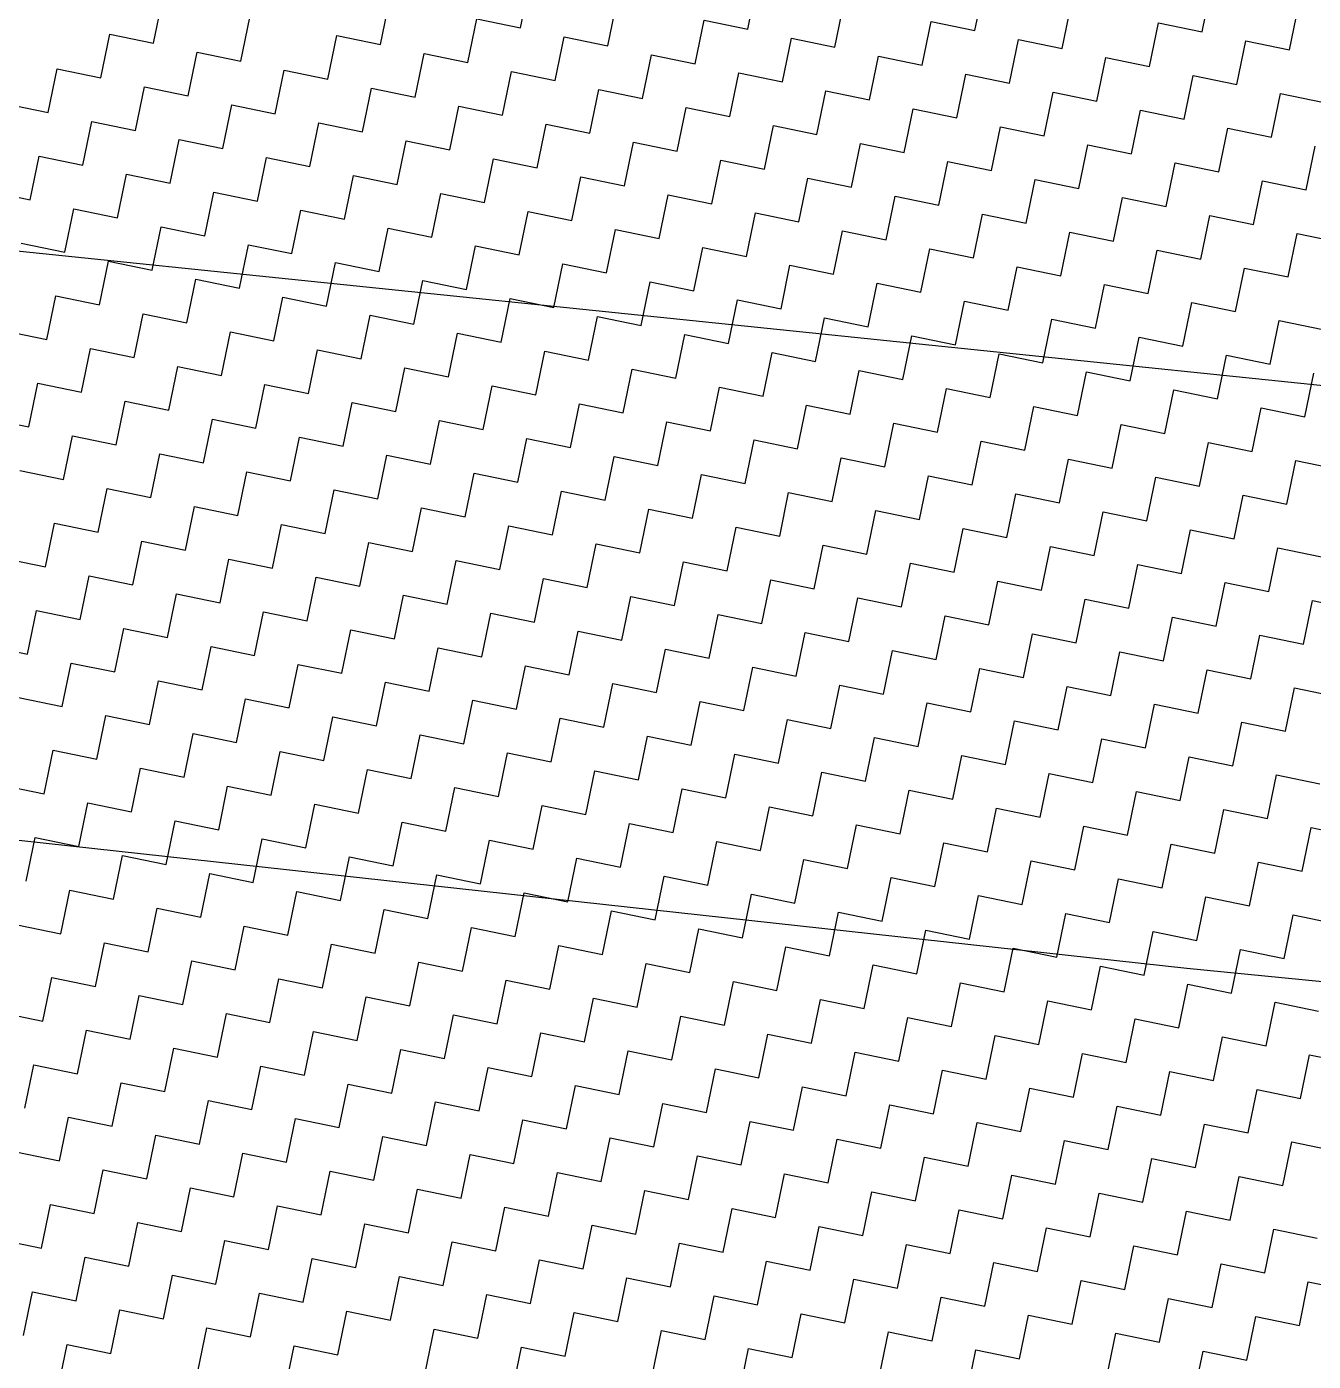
# Model space of a CAD drawing. Header units: metres. Extents: x 280043 to 281054, y 2047152 to 2048652.
# Drawn here: x 280638.7 to 280710.2, y 2048387.2 to 2048461.4 of the extents above; entities that cross this region are included whole.
import ezdxf

# ---------------------------------------------------------------- set-up
doc = ezdxf.new("R2010")
doc.units = ezdxf.units.M
doc.layers.add('POLY_HATCH', color=12, linetype='Continuous')
doc.layers.add('POLY_PARCEL', color=6, linetype='Continuous')

msp = doc.modelspace()

# ---------------------------------------------------------------- linework, layer by layer
at = {"layer": 'POLY_HATCH', "linetype": 'Continuous'}
for p, q in [((280666.112, 2048461.313), (280666.611, 2048463.738)), ((280678.737, 2048461.239), (280679.237, 2048463.664)), ((280691.362, 2048461.164), (280691.862, 2048463.589)), ((280703.987, 2048461.09), (280704.487, 2048463.515)), ((280645.711, 2048460.462), (280646.211, 2048462.887)), ((280658.336, 2048460.388), (280658.836, 2048462.813)), ((280670.962, 2048460.313), (280671.462, 2048462.738)), ((280683.587, 2048460.239), (280684.087, 2048462.664)), ((280696.212, 2048460.165), (280696.712, 2048462.59)), ((280708.838, 2048460.09), (280709.338, 2048462.515)), ((280650.561, 2048459.462), (280651.061, 2048461.888)), ((280663.187, 2048459.388), (280663.686, 2048461.813)), ((280663.686, 2048461.813), (280666.112, 2048461.313)), ((280675.812, 2048459.314), (280676.312, 2048461.739)), ((280676.312, 2048461.739), (280678.737, 2048461.239)), ((280688.437, 2048459.239), (280688.937, 2048461.664)), ((280688.937, 2048461.664), (280691.362, 2048461.164)), ((280701.062, 2048459.165), (280701.562, 2048461.59)), ((280701.562, 2048461.59), (280703.987, 2048461.09)), ((280642.786, 2048458.537), (280643.286, 2048460.962)), ((280643.286, 2048460.962), (280645.711, 2048460.462)), ((280655.411, 2048458.463), (280655.911, 2048460.888)), ((280655.911, 2048460.888), (280658.336, 2048460.388)), ((280668.037, 2048458.388), (280668.537, 2048460.813)), ((280668.537, 2048460.813), (280670.962, 2048460.313)), ((280680.662, 2048458.314), (280681.162, 2048460.739)), ((280681.162, 2048460.739), (280683.587, 2048460.239)), ((280693.287, 2048458.239), (280693.787, 2048460.664)), ((280693.787, 2048460.664), (280696.212, 2048460.165)), ((280705.913, 2048458.165), (280706.413, 2048460.59)), ((280706.413, 2048460.59), (280708.838, 2048460.09)), ((280647.636, 2048457.537), (280648.136, 2048459.962)), ((280648.136, 2048459.962), (280650.561, 2048459.462)), ((280660.262, 2048457.463), (280660.761, 2048459.888)), ((280660.761, 2048459.888), (280663.187, 2048459.388)), ((280672.887, 2048457.388), (280673.387, 2048459.813)), ((280673.387, 2048459.813), (280675.812, 2048459.314)), ((280639.861, 2048456.612), (280640.361, 2048459.037)), ((280640.361, 2048459.037), (280642.786, 2048458.537)), ((280685.512, 2048457.314), (280686.012, 2048459.739)), ((280686.012, 2048459.739), (280688.437, 2048459.239)), ((280698.137, 2048457.24), (280698.637, 2048459.665)), ((280698.637, 2048459.665), (280701.062, 2048459.165)), ((280652.486, 2048456.537), (280652.986, 2048458.963)), ((280652.986, 2048458.963), (280655.411, 2048458.463)), ((280665.112, 2048456.463), (280665.612, 2048458.888)), ((280665.612, 2048458.888), (280668.037, 2048458.388)), ((280677.737, 2048456.389), (280678.237, 2048458.814)), ((280678.237, 2048458.814), (280680.662, 2048458.314)), ((280690.362, 2048456.314), (280690.862, 2048458.739)), ((280690.862, 2048458.739), (280693.287, 2048458.239)), ((280702.988, 2048456.24), (280703.488, 2048458.665)), ((280703.488, 2048458.665), (280705.913, 2048458.165)), ((280644.711, 2048455.612), (280645.211, 2048458.037)), ((280645.211, 2048458.037), (280647.636, 2048457.537)), ((280657.337, 2048455.538), (280657.836, 2048457.963)), ((280657.836, 2048457.963), (280660.262, 2048457.463)), ((280669.962, 2048455.463), (280670.462, 2048457.888)), ((280670.462, 2048457.888), (280672.887, 2048457.388)), ((280682.587, 2048455.389), (280683.087, 2048457.814)), ((280683.087, 2048457.814), (280685.512, 2048457.314)), ((280695.213, 2048455.314), (280695.712, 2048457.739)), ((280695.712, 2048457.739), (280698.137, 2048457.24)), ((280707.838, 2048455.24), (280708.338, 2048457.665)), ((280708.338, 2048457.665), (280710.763, 2048457.165)), ((280637.436, 2048457.112), (280639.861, 2048456.612)), ((280649.561, 2048454.612), (280650.061, 2048457.037)), ((280650.061, 2048457.037), (280652.486, 2048456.537)), ((280662.187, 2048454.538), (280662.687, 2048456.963)), ((280662.687, 2048456.963), (280665.112, 2048456.463)), ((280674.812, 2048454.463), (280675.312, 2048456.889)), ((280675.312, 2048456.889), (280677.737, 2048456.389)), ((280687.437, 2048454.389), (280687.937, 2048456.814)), ((280687.937, 2048456.814), (280690.362, 2048456.314)), ((280641.786, 2048453.687), (280642.286, 2048456.112)), ((280642.286, 2048456.112), (280644.711, 2048455.612)), ((280654.412, 2048453.612), (280654.911, 2048456.038)), ((280654.911, 2048456.038), (280657.337, 2048455.538)), ((280700.063, 2048454.315), (280700.563, 2048456.74)), ((280700.563, 2048456.74), (280702.988, 2048456.24)), ((280667.037, 2048453.538), (280667.537, 2048455.963)), ((280667.537, 2048455.963), (280669.962, 2048455.463)), ((280679.662, 2048453.464), (280680.162, 2048455.889)), ((280680.162, 2048455.889), (280682.587, 2048455.389)), ((280692.288, 2048453.389), (280692.787, 2048455.814)), ((280692.787, 2048455.814), (280695.213, 2048455.314)), ((280704.913, 2048453.315), (280705.413, 2048455.74)), ((280705.413, 2048455.74), (280707.838, 2048455.24)), ((280646.636, 2048452.687), (280647.136, 2048455.112)), ((280647.136, 2048455.112), (280649.561, 2048454.612)), ((280659.262, 2048452.613), (280659.762, 2048455.038)), ((280659.762, 2048455.038), (280662.187, 2048454.538)), ((280671.887, 2048452.538), (280672.387, 2048454.963)), ((280672.387, 2048454.963), (280674.812, 2048454.463)), ((280684.512, 2048452.464), (280685.012, 2048454.889)), ((280685.012, 2048454.889), (280687.437, 2048454.389)), ((280697.138, 2048452.389), (280697.638, 2048454.814)), ((280697.638, 2048454.814), (280700.063, 2048454.315)), ((280709.763, 2048452.315), (280710.263, 2048454.74)), ((280638.861, 2048451.762), (280639.361, 2048454.187)), ((280639.361, 2048454.187), (280641.786, 2048453.687)), ((280651.487, 2048451.687), (280651.987, 2048454.112)), ((280651.987, 2048454.112), (280654.412, 2048453.612)), ((280664.112, 2048451.613), (280664.612, 2048454.038)), ((280664.612, 2048454.038), (280667.037, 2048453.538)), ((280676.737, 2048451.538), (280677.237, 2048453.964)), ((280677.237, 2048453.964), (280679.662, 2048453.464)), ((280689.363, 2048451.464), (280689.862, 2048453.889)), ((280689.862, 2048453.889), (280692.288, 2048453.389)), ((280701.988, 2048451.39), (280702.488, 2048453.815)), ((280702.488, 2048453.815), (280704.913, 2048453.315)), ((280643.711, 2048450.762), (280644.211, 2048453.187)), ((280644.211, 2048453.187), (280646.636, 2048452.687)), ((280656.337, 2048450.688), (280656.837, 2048453.113)), ((280656.837, 2048453.113), (280659.262, 2048452.613)), ((280668.962, 2048450.613), (280669.462, 2048453.038)), ((280669.462, 2048453.038), (280671.887, 2048452.538)), ((280681.587, 2048450.539), (280682.087, 2048452.964)), ((280682.087, 2048452.964), (280684.512, 2048452.464)), ((280694.213, 2048450.464), (280694.713, 2048452.889)), ((280694.713, 2048452.889), (280697.138, 2048452.389)), ((280706.838, 2048450.39), (280707.338, 2048452.815)), ((280707.338, 2048452.815), (280709.763, 2048452.315)), ((280636.436, 2048452.262), (280638.861, 2048451.762)), ((280648.562, 2048449.762), (280649.062, 2048452.187)), ((280649.062, 2048452.187), (280651.487, 2048451.687)), ((280661.187, 2048449.688), (280661.687, 2048452.113)), ((280661.687, 2048452.113), (280664.112, 2048451.613)), ((280673.812, 2048449.613), (280674.312, 2048452.038)), ((280674.312, 2048452.038), (280676.737, 2048451.538)), ((280686.438, 2048449.539), (280686.937, 2048451.964)), ((280686.937, 2048451.964), (280689.363, 2048451.464)), ((280699.063, 2048449.464), (280699.563, 2048451.889)), ((280699.563, 2048451.889), (280701.988, 2048451.39)), ((280640.786, 2048448.837), (280641.286, 2048451.262)), ((280641.286, 2048451.262), (280643.711, 2048450.762)), ((280653.412, 2048448.762), (280653.912, 2048451.187)), ((280653.912, 2048451.187), (280656.337, 2048450.688)), ((280666.037, 2048448.688), (280666.537, 2048451.113)), ((280666.537, 2048451.113), (280668.962, 2048450.613)), ((280678.662, 2048448.613), (280679.162, 2048451.039)), ((280679.162, 2048451.039), (280681.587, 2048450.539)), ((280691.288, 2048448.539), (280691.788, 2048450.964)), ((280691.788, 2048450.964), (280694.213, 2048450.464)), ((280703.913, 2048448.465), (280704.413, 2048450.89)), ((280704.413, 2048450.89), (280706.838, 2048450.39)), ((280645.637, 2048447.837), (280646.137, 2048450.262)), ((280646.137, 2048450.262), (280648.562, 2048449.762)), ((280658.262, 2048447.763), (280658.762, 2048450.188)), ((280658.762, 2048450.188), (280661.187, 2048449.688)), ((280670.887, 2048447.688), (280671.387, 2048450.113)), ((280671.387, 2048450.113), (280673.812, 2048449.613)), ((280683.513, 2048447.614), (280684.012, 2048450.039)), ((280684.012, 2048450.039), (280686.438, 2048449.539)), ((280696.138, 2048447.539), (280696.638, 2048449.964)), ((280696.638, 2048449.964), (280699.063, 2048449.464)), ((280708.763, 2048447.465), (280709.263, 2048449.89)), ((280709.263, 2048449.89), (280711.688, 2048449.39)), ((280638.361, 2048449.337), (280640.786, 2048448.837)), ((280650.487, 2048446.837), (280650.987, 2048449.262)), ((280650.987, 2048449.262), (280653.412, 2048448.762)), ((280663.112, 2048446.763), (280663.612, 2048449.188)), ((280663.612, 2048449.188), (280666.037, 2048448.688)), ((280675.737, 2048446.688), (280676.237, 2048449.113)), ((280676.237, 2048449.113), (280678.662, 2048448.613)), ((280688.363, 2048446.614), (280688.863, 2048449.039)), ((280688.863, 2048449.039), (280691.288, 2048448.539)), ((280700.988, 2048446.539), (280701.488, 2048448.964)), ((280701.488, 2048448.964), (280703.913, 2048448.465)), ((280642.712, 2048445.912), (280643.212, 2048448.337)), ((280643.212, 2048448.337), (280645.637, 2048447.837)), ((280655.337, 2048445.837), (280655.837, 2048448.262)), ((280655.837, 2048448.262), (280658.262, 2048447.763)), ((280667.962, 2048445.763), (280668.462, 2048448.188)), ((280668.462, 2048448.188), (280670.887, 2048447.688)), ((280680.588, 2048445.688), (280681.087, 2048448.114)), ((280681.087, 2048448.114), (280683.513, 2048447.614)), ((280693.213, 2048445.614), (280693.713, 2048448.039)), ((280693.713, 2048448.039), (280696.138, 2048447.539)), ((280705.838, 2048445.54), (280706.338, 2048447.965)), ((280706.338, 2048447.965), (280708.763, 2048447.465)), ((280647.562, 2048444.912), (280648.062, 2048447.337)), ((280648.062, 2048447.337), (280650.487, 2048446.837)), ((280660.187, 2048444.838), (280660.687, 2048447.263)), ((280660.687, 2048447.263), (280663.112, 2048446.763)), ((280672.812, 2048444.763), (280673.312, 2048447.188)), ((280673.312, 2048447.188), (280675.737, 2048446.688)), ((280639.787, 2048443.987), (280640.287, 2048446.412)), ((280640.287, 2048446.412), (280642.712, 2048445.912)), ((280685.438, 2048444.689), (280685.938, 2048447.114)), ((280685.938, 2048447.114), (280688.363, 2048446.614)), ((280698.063, 2048444.614), (280698.563, 2048447.039)), ((280698.563, 2048447.039), (280700.988, 2048446.539)), ((280652.412, 2048443.912), (280652.912, 2048446.337)), ((280652.912, 2048446.337), (280655.337, 2048445.837)), ((280665.037, 2048443.838), (280665.537, 2048446.263)), ((280665.537, 2048446.263), (280667.962, 2048445.763)), ((280677.663, 2048443.763), (280678.163, 2048446.188)), ((280678.163, 2048446.188), (280680.588, 2048445.688)), ((280690.288, 2048443.689), (280690.788, 2048446.114)), ((280690.788, 2048446.114), (280693.213, 2048445.614)), ((280702.913, 2048443.614), (280703.413, 2048446.039)), ((280703.413, 2048446.039), (280705.838, 2048445.54)), ((280644.637, 2048442.987), (280645.137, 2048445.412)), ((280645.137, 2048445.412), (280647.562, 2048444.912)), ((280657.262, 2048442.912), (280657.762, 2048445.337)), ((280657.762, 2048445.337), (280660.187, 2048444.838)), ((280669.887, 2048442.838), (280670.387, 2048445.263)), ((280670.387, 2048445.263), (280672.812, 2048444.763)), ((280682.513, 2048442.763), (280683.013, 2048445.189)), ((280683.013, 2048445.189), (280685.438, 2048444.689)), ((280695.138, 2048442.689), (280695.638, 2048445.114)), ((280695.638, 2048445.114), (280698.063, 2048444.614)), ((280707.763, 2048442.615), (280708.263, 2048445.04)), ((280708.263, 2048445.04), (280710.688, 2048444.54)), ((280637.362, 2048444.487), (280639.787, 2048443.987)), ((280649.487, 2048441.987), (280649.987, 2048444.412)), ((280649.987, 2048444.412), (280652.412, 2048443.912)), ((280662.112, 2048441.913), (280662.612, 2048444.338)), ((280662.612, 2048444.338), (280665.037, 2048443.838)), ((280674.738, 2048441.838), (280675.238, 2048444.263)), ((280675.238, 2048444.263), (280677.663, 2048443.763)), ((280687.363, 2048441.764), (280687.863, 2048444.189)), ((280687.863, 2048444.189), (280690.288, 2048443.689)), ((280641.712, 2048441.062), (280642.212, 2048443.487)), ((280642.212, 2048443.487), (280644.637, 2048442.987)), ((280699.988, 2048441.689), (280700.488, 2048444.114)), ((280700.488, 2048444.114), (280702.913, 2048443.614)), ((280654.337, 2048440.987), (280654.837, 2048443.412)), ((280654.837, 2048443.412), (280657.262, 2048442.912)), ((280666.962, 2048440.913), (280667.462, 2048443.338)), ((280667.462, 2048443.338), (280669.887, 2048442.838)), ((280679.588, 2048440.838), (280680.088, 2048443.263)), ((280680.088, 2048443.263), (280682.513, 2048442.763)), ((280692.213, 2048440.764), (280692.713, 2048443.189)), ((280692.713, 2048443.189), (280695.138, 2048442.689)), ((280704.838, 2048440.689), (280705.338, 2048443.115)), ((280705.338, 2048443.115), (280707.763, 2048442.615)), ((280646.562, 2048440.062), (280647.062, 2048442.487)), ((280647.062, 2048442.487), (280649.487, 2048441.987)), ((280659.187, 2048439.987), (280659.687, 2048442.412)), ((280659.687, 2048442.412), (280662.112, 2048441.913)), ((280671.813, 2048439.913), (280672.313, 2048442.338)), ((280672.313, 2048442.338), (280674.738, 2048441.838)), ((280684.438, 2048439.838), (280684.938, 2048442.264)), ((280684.938, 2048442.264), (280687.363, 2048441.764)), ((280697.063, 2048439.764), (280697.563, 2048442.189)), ((280697.563, 2048442.189), (280699.988, 2048441.689)), ((280709.689, 2048439.69), (280710.188, 2048442.115)), ((280638.787, 2048439.136), (280639.287, 2048441.562)), ((280639.287, 2048441.562), (280641.712, 2048441.062)), ((280651.412, 2048439.062), (280651.912, 2048441.487)), ((280651.912, 2048441.487), (280654.337, 2048440.987)), ((280664.037, 2048438.988), (280664.537, 2048441.413)), ((280664.537, 2048441.413), (280666.962, 2048440.913)), ((280676.663, 2048438.913), (280677.163, 2048441.338)), ((280677.163, 2048441.338), (280679.588, 2048440.838)), ((280689.288, 2048438.839), (280689.788, 2048441.264)), ((280689.788, 2048441.264), (280692.213, 2048440.764)), ((280643.637, 2048438.137), (280644.137, 2048440.562)), ((280644.137, 2048440.562), (280646.562, 2048440.062)), ((280656.262, 2048438.062), (280656.762, 2048440.487)), ((280656.762, 2048440.487), (280659.187, 2048439.987)), ((280701.913, 2048438.764), (280702.413, 2048441.189)), ((280702.413, 2048441.189), (280704.838, 2048440.689)), ((280668.888, 2048437.988), (280669.388, 2048440.413)), ((280669.388, 2048440.413), (280671.813, 2048439.913)), ((280681.513, 2048437.913), (280682.013, 2048440.338)), ((280682.013, 2048440.338), (280684.438, 2048439.838)), ((280694.138, 2048437.839), (280694.638, 2048440.264)), ((280694.638, 2048440.264), (280697.063, 2048439.764)), ((280706.764, 2048437.764), (280707.263, 2048440.19)), ((280707.263, 2048440.19), (280709.689, 2048439.69)), ((280636.362, 2048439.636), (280638.787, 2048439.136)), ((280648.487, 2048437.137), (280648.987, 2048439.562)), ((280648.987, 2048439.562), (280651.412, 2048439.062)), ((280661.112, 2048437.062), (280661.612, 2048439.487)), ((280661.612, 2048439.487), (280664.037, 2048438.988)), ((280673.738, 2048436.988), (280674.238, 2048439.413)), ((280674.238, 2048439.413), (280676.663, 2048438.913)), ((280686.363, 2048436.914), (280686.863, 2048439.339)), ((280686.863, 2048439.339), (280689.288, 2048438.839)), ((280698.988, 2048436.839), (280699.488, 2048439.264)), ((280699.488, 2048439.264), (280701.913, 2048438.764)), ((280640.712, 2048436.211), (280641.212, 2048438.637)), ((280641.212, 2048438.637), (280643.637, 2048438.137)), ((280653.337, 2048436.137), (280653.837, 2048438.562)), ((280653.837, 2048438.562), (280656.262, 2048438.062)), ((280665.963, 2048436.063), (280666.463, 2048438.488)), ((280666.463, 2048438.488), (280668.888, 2048437.988)), ((280678.588, 2048435.988), (280679.088, 2048438.413)), ((280679.088, 2048438.413), (280681.513, 2048437.913)), ((280691.213, 2048435.914), (280691.713, 2048438.339)), ((280691.713, 2048438.339), (280694.138, 2048437.839)), ((280703.839, 2048435.839), (280704.338, 2048438.264)), ((280704.338, 2048438.264), (280706.764, 2048437.764)), ((280645.562, 2048435.212), (280646.062, 2048437.637)), ((280646.062, 2048437.637), (280648.487, 2048437.137)), ((280658.188, 2048435.137), (280658.687, 2048437.562)), ((280658.687, 2048437.562), (280661.112, 2048437.062)), ((280670.813, 2048435.063), (280671.313, 2048437.488)), ((280671.313, 2048437.488), (280673.738, 2048436.988)), ((280683.438, 2048434.988), (280683.938, 2048437.413)), ((280683.938, 2048437.413), (280686.363, 2048436.914)), ((280696.063, 2048434.914), (280696.563, 2048437.339)), ((280696.563, 2048437.339), (280698.988, 2048436.839)), ((280708.689, 2048434.839), (280709.189, 2048437.265)), ((280709.189, 2048437.265), (280711.614, 2048436.765)), ((280638.287, 2048436.711), (280640.712, 2048436.211)), ((280650.412, 2048434.212), (280650.912, 2048436.637)), ((280650.912, 2048436.637), (280653.337, 2048436.137)), ((280663.038, 2048434.137), (280663.538, 2048436.562)), ((280663.538, 2048436.562), (280665.963, 2048436.063)), ((280675.663, 2048434.063), (280676.163, 2048436.488)), ((280676.163, 2048436.488), (280678.588, 2048435.988)), ((280688.288, 2048433.989), (280688.788, 2048436.414)), ((280688.788, 2048436.414), (280691.213, 2048435.914)), ((280700.914, 2048433.914), (280701.414, 2048436.339)), ((280701.414, 2048436.339), (280703.839, 2048435.839)), ((280642.637, 2048433.286), (280643.137, 2048435.712)), ((280643.137, 2048435.712), (280645.562, 2048435.212)), ((280655.263, 2048433.212), (280655.762, 2048435.637)), ((280655.762, 2048435.637), (280658.188, 2048435.137)), ((280667.888, 2048433.138), (280668.388, 2048435.563)), ((280668.388, 2048435.563), (280670.813, 2048435.063)), ((280680.513, 2048433.063), (280681.013, 2048435.488)), ((280681.013, 2048435.488), (280683.438, 2048434.988)), ((280693.138, 2048432.989), (280693.638, 2048435.414)), ((280693.638, 2048435.414), (280696.063, 2048434.914)), ((280705.764, 2048432.914), (280706.264, 2048435.339)), ((280706.264, 2048435.339), (280708.689, 2048434.839)), ((280647.487, 2048432.287), (280647.987, 2048434.712)), ((280647.987, 2048434.712), (280650.412, 2048434.212)), ((280660.113, 2048432.212), (280660.613, 2048434.637)), ((280660.613, 2048434.637), (280663.038, 2048434.137)), ((280672.738, 2048432.138), (280673.238, 2048434.563)), ((280673.238, 2048434.563), (280675.663, 2048434.063)), ((280639.712, 2048431.361), (280640.212, 2048433.786)), ((280640.212, 2048433.786), (280642.637, 2048433.286)), ((280685.363, 2048432.063), (280685.863, 2048434.488)), ((280685.863, 2048434.488), (280688.288, 2048433.989)), ((280697.989, 2048431.989), (280698.489, 2048434.414)), ((280698.489, 2048434.414), (280700.914, 2048433.914)), ((280652.338, 2048431.287), (280652.837, 2048433.712)), ((280652.837, 2048433.712), (280655.263, 2048433.212)), ((280664.963, 2048431.212), (280665.463, 2048433.637)), ((280665.463, 2048433.637), (280667.888, 2048433.138)), ((280677.588, 2048431.138), (280678.088, 2048433.563)), ((280678.088, 2048433.563), (280680.513, 2048433.063)), ((280690.213, 2048431.064), (280690.713, 2048433.489)), ((280690.713, 2048433.489), (280693.138, 2048432.989)), ((280702.839, 2048430.989), (280703.339, 2048433.414)), ((280703.339, 2048433.414), (280705.764, 2048432.914)), ((280644.562, 2048430.361), (280645.062, 2048432.787)), ((280645.062, 2048432.787), (280647.487, 2048432.287)), ((280657.188, 2048430.287), (280657.688, 2048432.712)), ((280657.688, 2048432.712), (280660.113, 2048432.212)), ((280669.813, 2048430.213), (280670.313, 2048432.638)), ((280670.313, 2048432.638), (280672.738, 2048432.138)), ((280682.438, 2048430.138), (280682.938, 2048432.563)), ((280682.938, 2048432.563), (280685.363, 2048432.063)), ((280695.064, 2048430.064), (280695.564, 2048432.489)), ((280695.564, 2048432.489), (280697.989, 2048431.989)), ((280707.689, 2048429.989), (280708.189, 2048432.414)), ((280708.189, 2048432.414), (280710.614, 2048431.914)), ((280637.287, 2048431.861), (280639.712, 2048431.361)), ((280649.413, 2048429.362), (280649.912, 2048431.787)), ((280649.912, 2048431.787), (280652.338, 2048431.287)), ((280662.038, 2048429.287), (280662.538, 2048431.712)), ((280662.538, 2048431.712), (280664.963, 2048431.212)), ((280674.663, 2048429.213), (280675.163, 2048431.638)), ((280675.163, 2048431.638), (280677.588, 2048431.138)), ((280687.288, 2048429.138), (280687.788, 2048431.563)), ((280687.788, 2048431.563), (280690.213, 2048431.064)), ((280641.637, 2048428.436), (280642.137, 2048430.861)), ((280642.137, 2048430.861), (280644.562, 2048430.361)), ((280699.914, 2048429.064), (280700.414, 2048431.489)), ((280700.414, 2048431.489), (280702.839, 2048430.989)), ((280654.263, 2048428.362), (280654.763, 2048430.787)), ((280654.763, 2048430.787), (280657.188, 2048430.287)), ((280666.888, 2048428.287), (280667.388, 2048430.713)), ((280667.388, 2048430.713), (280669.813, 2048430.213)), ((280679.513, 2048428.213), (280680.013, 2048430.638)), ((280680.013, 2048430.638), (280682.438, 2048430.138)), ((280692.139, 2048428.139), (280692.639, 2048430.564)), ((280692.639, 2048430.564), (280695.064, 2048430.064)), ((280704.764, 2048428.064), (280705.264, 2048430.489)), ((280705.264, 2048430.489), (280707.689, 2048429.989)), ((280646.488, 2048427.437), (280646.987, 2048429.862)), ((280646.987, 2048429.862), (280649.413, 2048429.362)), ((280659.113, 2048427.362), (280659.613, 2048429.787)), ((280659.613, 2048429.787), (280662.038, 2048429.287)), ((280671.738, 2048427.288), (280672.238, 2048429.713)), ((280672.238, 2048429.713), (280674.663, 2048429.213)), ((280684.363, 2048427.213), (280684.863, 2048429.638)), ((280684.863, 2048429.638), (280687.288, 2048429.138)), ((280696.989, 2048427.139), (280697.489, 2048429.564)), ((280697.489, 2048429.564), (280699.914, 2048429.064)), ((280709.614, 2048427.064), (280710.114, 2048429.489)), ((280710.114, 2048429.489), (280712.539, 2048428.989)), ((280638.712, 2048426.511), (280639.212, 2048428.936)), ((280639.212, 2048428.936), (280641.637, 2048428.436)), ((280651.338, 2048426.437), (280651.838, 2048428.862)), ((280651.838, 2048428.862), (280654.263, 2048428.362)), ((280663.963, 2048426.362), (280664.463, 2048428.787)), ((280664.463, 2048428.787), (280666.888, 2048428.287)), ((280676.588, 2048426.288), (280677.088, 2048428.713)), ((280677.088, 2048428.713), (280679.513, 2048428.213)), ((280689.214, 2048426.213), (280689.714, 2048428.638)), ((280689.714, 2048428.638), (280692.139, 2048428.139)), ((280643.563, 2048425.511), (280644.062, 2048427.936)), ((280644.062, 2048427.936), (280646.488, 2048427.437)), ((280656.188, 2048425.437), (280656.688, 2048427.862)), ((280656.688, 2048427.862), (280659.113, 2048427.362)), ((280701.839, 2048426.139), (280702.339, 2048428.564)), ((280702.339, 2048428.564), (280704.764, 2048428.064)), ((280668.813, 2048425.362), (280669.313, 2048427.788)), ((280669.313, 2048427.788), (280671.738, 2048427.288)), ((280681.439, 2048425.288), (280681.938, 2048427.713)), ((280681.938, 2048427.713), (280684.363, 2048427.213)), ((280694.064, 2048425.214), (280694.564, 2048427.639)), ((280694.564, 2048427.639), (280696.989, 2048427.139)), ((280706.689, 2048425.139), (280707.189, 2048427.564)), ((280707.189, 2048427.564), (280709.614, 2048427.064)), ((280636.287, 2048427.011), (280638.712, 2048426.511)), ((280648.413, 2048424.512), (280648.913, 2048426.937)), ((280648.913, 2048426.937), (280651.338, 2048426.437)), ((280661.038, 2048424.437), (280661.538, 2048426.862)), ((280661.538, 2048426.862), (280663.963, 2048426.362)), ((280673.663, 2048424.363), (280674.163, 2048426.788)), ((280674.163, 2048426.788), (280676.588, 2048426.288)), ((280686.289, 2048424.288), (280686.789, 2048426.713)), ((280686.789, 2048426.713), (280689.214, 2048426.213)), ((280698.914, 2048424.214), (280699.414, 2048426.639)), ((280699.414, 2048426.639), (280701.839, 2048426.139)), ((280640.638, 2048423.586), (280641.137, 2048426.011)), ((280641.137, 2048426.011), (280643.563, 2048425.511)), ((280653.263, 2048423.512), (280653.763, 2048425.937)), ((280653.763, 2048425.937), (280656.188, 2048425.437)), ((280665.888, 2048423.437), (280666.388, 2048425.862)), ((280666.388, 2048425.862), (280668.813, 2048425.362)), ((280678.514, 2048423.363), (280679.013, 2048425.788)), ((280679.013, 2048425.788), (280681.439, 2048425.288)), ((280691.139, 2048423.288), (280691.639, 2048425.713)), ((280691.639, 2048425.713), (280694.064, 2048425.214)), ((280703.764, 2048423.214), (280704.264, 2048425.639)), ((280704.264, 2048425.639), (280706.689, 2048425.139)), ((280645.488, 2048422.586), (280645.988, 2048425.011)), ((280645.988, 2048425.011), (280648.413, 2048424.512)), ((280658.113, 2048422.512), (280658.613, 2048424.937)), ((280658.613, 2048424.937), (280661.038, 2048424.437)), ((280670.738, 2048422.437), (280671.238, 2048424.863)), ((280671.238, 2048424.863), (280673.663, 2048424.363)), ((280683.364, 2048422.363), (280683.864, 2048424.788)), ((280683.864, 2048424.788), (280686.289, 2048424.288)), ((280695.989, 2048422.289), (280696.489, 2048424.714)), ((280696.489, 2048424.714), (280698.914, 2048424.214)), ((280708.614, 2048422.214), (280709.114, 2048424.639)), ((280709.114, 2048424.639), (280711.539, 2048424.139)), ((280638.213, 2048424.086), (280640.638, 2048423.586)), ((280650.338, 2048421.587), (280650.838, 2048424.012)), ((280650.838, 2048424.012), (280653.263, 2048423.512)), ((280662.963, 2048421.512), (280663.463, 2048423.937)), ((280663.463, 2048423.937), (280665.888, 2048423.437)), ((280675.589, 2048421.438), (280676.088, 2048423.863)), ((280676.088, 2048423.863), (280678.514, 2048423.363)), ((280688.214, 2048421.363), (280688.714, 2048423.788)), ((280688.714, 2048423.788), (280691.139, 2048423.288)), ((280700.839, 2048421.289), (280701.339, 2048423.714)), ((280701.339, 2048423.714), (280703.764, 2048423.214)), ((280642.563, 2048420.661), (280643.063, 2048423.086)), ((280643.063, 2048423.086), (280645.488, 2048422.586)), ((280655.188, 2048420.587), (280655.688, 2048423.012)), ((280655.688, 2048423.012), (280658.113, 2048422.512)), ((280667.813, 2048420.512), (280668.313, 2048422.937)), ((280668.313, 2048422.937), (280670.738, 2048422.437)), ((280680.439, 2048420.438), (280680.939, 2048422.863)), ((280680.939, 2048422.863), (280683.364, 2048422.363)), ((280693.064, 2048420.363), (280693.564, 2048422.788)), ((280693.564, 2048422.788), (280695.989, 2048422.289)), ((280705.689, 2048420.289), (280706.189, 2048422.714)), ((280706.189, 2048422.714), (280708.614, 2048422.214)), ((280647.413, 2048419.661), (280647.913, 2048422.086)), ((280647.913, 2048422.086), (280650.338, 2048421.587)), ((280660.038, 2048419.587), (280660.538, 2048422.012)), ((280660.538, 2048422.012), (280662.963, 2048421.512)), ((280672.664, 2048419.512), (280673.163, 2048421.938)), ((280673.163, 2048421.938), (280675.589, 2048421.438)), ((280685.289, 2048419.438), (280685.789, 2048421.863)), ((280685.789, 2048421.863), (280688.214, 2048421.363)), ((280697.914, 2048419.364), (280698.414, 2048421.789)), ((280698.414, 2048421.789), (280700.839, 2048421.289)), ((280639.638, 2048418.736), (280640.138, 2048421.161)), ((280640.138, 2048421.161), (280642.563, 2048420.661)), ((280652.263, 2048418.662), (280652.763, 2048421.087)), ((280652.763, 2048421.087), (280655.188, 2048420.587)), ((280664.888, 2048418.587), (280665.388, 2048421.012)), ((280665.388, 2048421.012), (280667.813, 2048420.512)), ((280677.514, 2048418.513), (280678.014, 2048420.938)), ((280678.014, 2048420.938), (280680.439, 2048420.438)), ((280690.139, 2048418.438), (280690.639, 2048420.863)), ((280690.639, 2048420.863), (280693.064, 2048420.363)), ((280702.764, 2048418.364), (280703.264, 2048420.789)), ((280703.264, 2048420.789), (280705.689, 2048420.289)), ((280644.488, 2048417.736), (280644.988, 2048420.161)), ((280644.988, 2048420.161), (280647.413, 2048419.661)), ((280657.113, 2048417.662), (280657.613, 2048420.087)), ((280657.613, 2048420.087), (280660.038, 2048419.587)), ((280669.739, 2048417.587), (280670.238, 2048420.012)), ((280670.238, 2048420.012), (280672.664, 2048419.512)), ((280682.364, 2048417.513), (280682.864, 2048419.938)), ((280682.864, 2048419.938), (280685.289, 2048419.438)), ((280694.989, 2048417.438), (280695.489, 2048419.864)), ((280695.489, 2048419.864), (280697.914, 2048419.364)), ((280707.615, 2048417.364), (280708.114, 2048419.789)), ((280708.114, 2048419.789), (280710.539, 2048419.289)), ((280637.213, 2048419.236), (280639.638, 2048418.736)), ((280649.338, 2048416.736), (280649.838, 2048419.161)), ((280649.838, 2048419.161), (280652.263, 2048418.662)), ((280661.963, 2048416.662), (280662.463, 2048419.087)), ((280662.463, 2048419.087), (280664.888, 2048418.587)), ((280674.589, 2048416.587), (280675.089, 2048419.013)), ((280675.089, 2048419.013), (280677.514, 2048418.513)), ((280641.563, 2048415.811), (280642.063, 2048418.236)), ((280642.063, 2048418.236), (280644.488, 2048417.736)), ((280687.214, 2048416.513), (280687.714, 2048418.938)), ((280687.714, 2048418.938), (280690.139, 2048418.438)), ((280699.839, 2048416.439), (280700.339, 2048418.864)), ((280700.339, 2048418.864), (280702.764, 2048418.364)), ((280654.188, 2048415.737), (280654.688, 2048418.162)), ((280654.688, 2048418.162), (280657.113, 2048417.662)), ((280666.814, 2048415.662), (280667.313, 2048418.087)), ((280667.313, 2048418.087), (280669.739, 2048417.587)), ((280679.439, 2048415.588), (280679.939, 2048418.013)), ((280679.939, 2048418.013), (280682.364, 2048417.513)), ((280692.064, 2048415.513), (280692.564, 2048417.938)), ((280692.564, 2048417.938), (280694.989, 2048417.438)), ((280704.69, 2048415.439), (280705.189, 2048417.864)), ((280705.189, 2048417.864), (280707.615, 2048417.364)), ((280646.413, 2048414.811), (280646.913, 2048417.236)), ((280646.913, 2048417.236), (280649.338, 2048416.736)), ((280659.038, 2048414.737), (280659.538, 2048417.162)), ((280659.538, 2048417.162), (280661.963, 2048416.662)), ((280671.664, 2048414.662), (280672.164, 2048417.087)), ((280672.164, 2048417.087), (280674.589, 2048416.587)), ((280684.289, 2048414.588), (280684.789, 2048417.013)), ((280684.789, 2048417.013), (280687.214, 2048416.513)), ((280696.914, 2048414.513), (280697.414, 2048416.939)), ((280697.414, 2048416.939), (280699.839, 2048416.439)), ((280709.54, 2048414.439), (280710.04, 2048416.864)), ((280710.04, 2048416.864), (280712.465, 2048416.364)), ((280638.638, 2048413.886), (280639.138, 2048416.311)), ((280639.138, 2048416.311), (280641.563, 2048415.811)), ((280651.263, 2048413.811), (280651.763, 2048416.236)), ((280651.763, 2048416.236), (280654.188, 2048415.737)), ((280663.889, 2048413.737), (280664.389, 2048416.162)), ((280664.389, 2048416.162), (280666.814, 2048415.662)), ((280676.514, 2048413.663), (280677.014, 2048416.088)), ((280677.014, 2048416.088), (280679.439, 2048415.588)), ((280689.139, 2048413.588), (280689.639, 2048416.013)), ((280689.639, 2048416.013), (280692.064, 2048415.513)), ((280643.488, 2048412.886), (280643.988, 2048415.311)), ((280643.988, 2048415.311), (280646.413, 2048414.811)), ((280656.113, 2048412.812), (280656.613, 2048415.237)), ((280656.613, 2048415.237), (280659.038, 2048414.737)), ((280701.765, 2048413.514), (280702.264, 2048415.939)), ((280702.264, 2048415.939), (280704.69, 2048415.439)), ((280668.739, 2048412.737), (280669.239, 2048415.162)), ((280669.239, 2048415.162), (280671.664, 2048414.662)), ((280681.364, 2048412.663), (280681.864, 2048415.088)), ((280681.864, 2048415.088), (280684.289, 2048414.588)), ((280693.989, 2048412.588), (280694.489, 2048415.013)), ((280694.489, 2048415.013), (280696.914, 2048414.513)), ((280706.615, 2048412.514), (280707.115, 2048414.939)), ((280707.115, 2048414.939), (280709.54, 2048414.439)), ((280648.338, 2048411.886), (280648.838, 2048414.311)), ((280648.838, 2048414.311), (280651.263, 2048413.811)), ((280660.964, 2048411.812), (280661.464, 2048414.237)), ((280661.464, 2048414.237), (280663.889, 2048413.737)), ((280673.589, 2048411.737), (280674.089, 2048414.162)), ((280674.089, 2048414.162), (280676.514, 2048413.663)), ((280686.214, 2048411.663), (280686.714, 2048414.088)), ((280686.714, 2048414.088), (280689.139, 2048413.588)), ((280698.84, 2048411.588), (280699.339, 2048414.014)), ((280699.339, 2048414.014), (280701.765, 2048413.514)), ((280640.563, 2048410.961), (280641.063, 2048413.386)), ((280641.063, 2048413.386), (280643.488, 2048412.886)), ((280653.188, 2048410.886), (280653.688, 2048413.311)), ((280653.688, 2048413.311), (280656.113, 2048412.812)), ((280665.814, 2048410.812), (280666.314, 2048413.237)), ((280666.314, 2048413.237), (280668.739, 2048412.737)), ((280678.439, 2048410.738), (280678.939, 2048413.163)), ((280678.939, 2048413.163), (280681.364, 2048412.663)), ((280691.064, 2048410.663), (280691.564, 2048413.088)), ((280691.564, 2048413.088), (280693.989, 2048412.588)), ((280703.69, 2048410.589), (280704.19, 2048413.014)), ((280704.19, 2048413.014), (280706.615, 2048412.514)), ((280645.413, 2048409.961), (280645.913, 2048412.386)), ((280645.913, 2048412.386), (280648.338, 2048411.886)), ((280658.039, 2048409.887), (280658.539, 2048412.312)), ((280658.539, 2048412.312), (280660.964, 2048411.812)), ((280670.664, 2048409.812), (280671.164, 2048412.237)), ((280671.164, 2048412.237), (280673.589, 2048411.737)), ((280683.289, 2048409.738), (280683.789, 2048412.163)), ((280683.789, 2048412.163), (280686.214, 2048411.663)), ((280695.915, 2048409.663), (280696.414, 2048412.088)), ((280696.414, 2048412.088), (280698.84, 2048411.588)), ((280708.54, 2048409.589), (280709.04, 2048412.014)), ((280709.04, 2048412.014), (280711.465, 2048411.514)), ((280638.138, 2048411.461), (280640.563, 2048410.961)), ((280650.263, 2048408.961), (280650.763, 2048411.386)), ((280650.763, 2048411.386), (280653.188, 2048410.886)), ((280662.889, 2048408.887), (280663.389, 2048411.312)), ((280663.389, 2048411.312), (280665.814, 2048410.812)), ((280675.514, 2048408.812), (280676.014, 2048411.237)), ((280676.014, 2048411.237), (280678.439, 2048410.738)), ((280688.139, 2048408.738), (280688.639, 2048411.163)), ((280688.639, 2048411.163), (280691.064, 2048410.663)), ((280700.765, 2048408.663), (280701.265, 2048411.089)), ((280701.265, 2048411.089), (280703.69, 2048410.589)), ((280642.488, 2048408.036), (280642.988, 2048410.461)), ((280642.988, 2048410.461), (280645.413, 2048409.961)), ((280655.114, 2048407.961), (280655.614, 2048410.386)), ((280655.614, 2048410.386), (280658.039, 2048409.887)), ((280667.739, 2048407.887), (280668.239, 2048410.312)), ((280668.239, 2048410.312), (280670.664, 2048409.812)), ((280680.364, 2048407.813), (280680.864, 2048410.238)), ((280680.864, 2048410.238), (280683.289, 2048409.738)), ((280692.99, 2048407.738), (280693.489, 2048410.163)), ((280693.489, 2048410.163), (280695.915, 2048409.663)), ((280705.615, 2048407.664), (280706.115, 2048410.089)), ((280706.115, 2048410.089), (280708.54, 2048409.589)), ((280647.338, 2048407.036), (280647.838, 2048409.461)), ((280647.838, 2048409.461), (280650.263, 2048408.961)), ((280659.964, 2048406.962), (280660.464, 2048409.387)), ((280660.464, 2048409.387), (280662.889, 2048408.887)), ((280672.589, 2048406.887), (280673.089, 2048409.312)), ((280673.089, 2048409.312), (280675.514, 2048408.812)), ((280685.214, 2048406.813), (280685.714, 2048409.238)), ((280685.714, 2048409.238), (280688.139, 2048408.738)), ((280697.84, 2048406.738), (280698.34, 2048409.163)), ((280698.34, 2048409.163), (280700.765, 2048408.663)), ((280639.563, 2048406.111), (280640.063, 2048408.536)), ((280640.063, 2048408.536), (280642.488, 2048408.036)), ((280652.189, 2048406.036), (280652.689, 2048408.461)), ((280652.689, 2048408.461), (280655.114, 2048407.961)), ((280664.814, 2048405.962), (280665.314, 2048408.387)), ((280665.314, 2048408.387), (280667.739, 2048407.887)), ((280677.439, 2048405.887), (280677.939, 2048408.312)), ((280677.939, 2048408.312), (280680.364, 2048407.813)), ((280690.065, 2048405.813), (280690.564, 2048408.238)), ((280690.564, 2048408.238), (280692.99, 2048407.738)), ((280702.69, 2048405.738), (280703.19, 2048408.164)), ((280703.19, 2048408.164), (280705.615, 2048407.664)), ((280644.414, 2048405.111), (280644.913, 2048407.536)), ((280644.913, 2048407.536), (280647.338, 2048407.036)), ((280657.039, 2048405.036), (280657.539, 2048407.462)), ((280657.539, 2048407.462), (280659.964, 2048406.962)), ((280669.664, 2048404.962), (280670.164, 2048407.387)), ((280670.164, 2048407.387), (280672.589, 2048406.887)), ((280682.289, 2048404.888), (280682.789, 2048407.313)), ((280682.789, 2048407.313), (280685.214, 2048406.813)), ((280694.915, 2048404.813), (280695.415, 2048407.238)), ((280695.415, 2048407.238), (280697.84, 2048406.738)), ((280707.54, 2048404.739), (280708.04, 2048407.164)), ((280708.04, 2048407.164), (280710.465, 2048406.664)), ((280637.138, 2048406.611), (280639.563, 2048406.111)), ((280649.264, 2048404.111), (280649.764, 2048406.536)), ((280649.764, 2048406.536), (280652.189, 2048406.036)), ((280661.889, 2048404.037), (280662.389, 2048406.462)), ((280662.389, 2048406.462), (280664.814, 2048405.962)), ((280674.514, 2048403.962), (280675.014, 2048406.387)), ((280675.014, 2048406.387), (280677.439, 2048405.887)), ((280641.489, 2048403.186), (280641.988, 2048405.611)), ((280641.988, 2048405.611), (280644.414, 2048405.111)), ((280687.14, 2048403.888), (280687.64, 2048406.313)), ((280687.64, 2048406.313), (280690.065, 2048405.813)), ((280699.765, 2048403.813), (280700.265, 2048406.238)), ((280700.265, 2048406.238), (280702.69, 2048405.738)), ((280654.114, 2048403.111), (280654.614, 2048405.536)), ((280654.614, 2048405.536), (280657.039, 2048405.036)), ((280666.739, 2048403.037), (280667.239, 2048405.462)), ((280667.239, 2048405.462), (280669.664, 2048404.962)), ((280679.364, 2048402.962), (280679.864, 2048405.387)), ((280679.864, 2048405.387), (280682.289, 2048404.888)), ((280691.99, 2048402.888), (280692.49, 2048405.313)), ((280692.49, 2048405.313), (280694.915, 2048404.813)), ((280704.615, 2048402.813), (280705.115, 2048405.239)), ((280705.115, 2048405.239), (280707.54, 2048404.739)), ((280646.339, 2048402.186), (280646.839, 2048404.611)), ((280646.839, 2048404.611), (280649.264, 2048404.111)), ((280658.964, 2048402.111), (280659.464, 2048404.537)), ((280659.464, 2048404.537), (280661.889, 2048404.037)), ((280671.589, 2048402.037), (280672.089, 2048404.462)), ((280672.089, 2048404.462), (280674.514, 2048403.962)), ((280684.215, 2048401.963), (280684.715, 2048404.388)), ((280684.715, 2048404.388), (280687.14, 2048403.888)), ((280696.84, 2048401.888), (280697.34, 2048404.313)), ((280697.34, 2048404.313), (280699.765, 2048403.813)), ((280709.465, 2048401.814), (280709.965, 2048404.239)), ((280709.965, 2048404.239), (280712.39, 2048403.739)), ((280638.564, 2048401.261), (280639.063, 2048403.686)), ((280639.063, 2048403.686), (280641.489, 2048403.186)), ((280651.189, 2048401.186), (280651.689, 2048403.611)), ((280651.689, 2048403.611), (280654.114, 2048403.111)), ((280663.814, 2048401.112), (280664.314, 2048403.537)), ((280664.314, 2048403.537), (280666.739, 2048403.037)), ((280676.439, 2048401.037), (280676.939, 2048403.462)), ((280676.939, 2048403.462), (280679.364, 2048402.962)), ((280689.065, 2048400.963), (280689.565, 2048403.388)), ((280689.565, 2048403.388), (280691.99, 2048402.888)), ((280643.414, 2048400.261), (280643.914, 2048402.686)), ((280643.914, 2048402.686), (280646.339, 2048402.186)), ((280701.69, 2048400.888), (280702.19, 2048403.313)), ((280702.19, 2048403.313), (280704.615, 2048402.813)), ((280656.039, 2048400.186), (280656.539, 2048402.611)), ((280656.539, 2048402.611), (280658.964, 2048402.111)), ((280668.664, 2048400.112), (280669.164, 2048402.537)), ((280669.164, 2048402.537), (280671.589, 2048402.037)), ((280681.29, 2048400.037), (280681.79, 2048402.462)), ((280681.79, 2048402.462), (280684.215, 2048401.963)), ((280693.915, 2048399.963), (280694.415, 2048402.388)), ((280694.415, 2048402.388), (280696.84, 2048401.888)), ((280706.54, 2048399.889), (280707.04, 2048402.314)), ((280707.04, 2048402.314), (280709.465, 2048401.814)), ((280648.264, 2048399.261), (280648.764, 2048401.686)), ((280648.764, 2048401.686), (280651.189, 2048401.186)), ((280660.889, 2048399.186), (280661.389, 2048401.612)), ((280661.389, 2048401.612), (280663.814, 2048401.112)), ((280673.514, 2048399.112), (280674.014, 2048401.537)), ((280674.014, 2048401.537), (280676.439, 2048401.037)), ((280686.14, 2048399.038), (280686.64, 2048401.463)), ((280686.64, 2048401.463), (280689.065, 2048400.963)), ((280698.765, 2048398.963), (280699.265, 2048401.388)), ((280699.265, 2048401.388), (280701.69, 2048400.888)), ((280640.489, 2048398.336), (280640.989, 2048400.761)), ((280640.989, 2048400.761), (280643.414, 2048400.261)), ((280653.114, 2048398.261), (280653.614, 2048400.686)), ((280653.614, 2048400.686), (280656.039, 2048400.186)), ((280665.739, 2048398.187), (280666.239, 2048400.612)), ((280666.239, 2048400.612), (280668.664, 2048400.112)), ((280678.365, 2048398.112), (280678.865, 2048400.537)), ((280678.865, 2048400.537), (280681.29, 2048400.037)), ((280690.99, 2048398.038), (280691.49, 2048400.463)), ((280691.49, 2048400.463), (280693.915, 2048399.963)), ((280645.339, 2048397.336), (280645.839, 2048399.761)), ((280645.839, 2048399.761), (280648.264, 2048399.261)), ((280657.964, 2048397.261), (280658.464, 2048399.686)), ((280658.464, 2048399.686), (280660.889, 2048399.186)), ((280703.615, 2048397.963), (280704.115, 2048400.388)), ((280704.115, 2048400.388), (280706.54, 2048399.889)), ((280670.59, 2048397.187), (280671.089, 2048399.612)), ((280671.089, 2048399.612), (280673.514, 2048399.112)), ((280683.215, 2048397.112), (280683.715, 2048399.537)), ((280683.715, 2048399.537), (280686.14, 2048399.038)), ((280695.84, 2048397.038), (280696.34, 2048399.463)), ((280696.34, 2048399.463), (280698.765, 2048398.963)), ((280708.465, 2048396.964), (280708.965, 2048399.389)), ((280708.965, 2048399.389), (280711.39, 2048398.889)), ((280638.064, 2048398.835), (280640.489, 2048398.336)), ((280650.189, 2048396.336), (280650.689, 2048398.761)), ((280650.689, 2048398.761), (280653.114, 2048398.261)), ((280662.814, 2048396.261), (280663.314, 2048398.687)), ((280663.314, 2048398.687), (280665.739, 2048398.187)), ((280675.44, 2048396.187), (280675.94, 2048398.612)), ((280675.94, 2048398.612), (280678.365, 2048398.112)), ((280688.065, 2048396.113), (280688.565, 2048398.538)), ((280688.565, 2048398.538), (280690.99, 2048398.038)), ((280700.69, 2048396.038), (280701.19, 2048398.463)), ((280701.19, 2048398.463), (280703.615, 2048397.963)), ((280642.414, 2048395.411), (280642.914, 2048397.836)), ((280642.914, 2048397.836), (280645.339, 2048397.336)), ((280655.039, 2048395.336), (280655.539, 2048397.761)), ((280655.539, 2048397.761), (280657.964, 2048397.261)), ((280667.665, 2048395.262), (280668.164, 2048397.687)), ((280668.164, 2048397.687), (280670.59, 2048397.187)), ((280680.29, 2048395.187), (280680.79, 2048397.612)), ((280680.79, 2048397.612), (280683.215, 2048397.112)), ((280692.915, 2048395.113), (280693.415, 2048397.538)), ((280693.415, 2048397.538), (280695.84, 2048397.038)), ((280705.54, 2048395.038), (280706.04, 2048397.463)), ((280706.04, 2048397.463), (280708.465, 2048396.964)), ((280647.264, 2048394.411), (280647.764, 2048396.836)), ((280647.764, 2048396.836), (280650.189, 2048396.336)), ((280659.889, 2048394.336), (280660.389, 2048396.761)), ((280660.389, 2048396.761), (280662.814, 2048396.261)), ((280672.515, 2048394.262), (280673.015, 2048396.687)), ((280673.015, 2048396.687), (280675.44, 2048396.187)), ((280685.14, 2048394.187), (280685.64, 2048396.612)), ((280685.64, 2048396.612), (280688.065, 2048396.113)), ((280697.765, 2048394.113), (280698.265, 2048396.538)), ((280698.265, 2048396.538), (280700.69, 2048396.038)), ((280639.489, 2048393.485), (280639.989, 2048395.91)), ((280639.989, 2048395.91), (280642.414, 2048395.411)), ((280652.114, 2048393.411), (280652.614, 2048395.836)), ((280652.614, 2048395.836), (280655.039, 2048395.336)), ((280664.74, 2048393.336), (280665.239, 2048395.762)), ((280665.239, 2048395.762), (280667.665, 2048395.262)), ((280677.365, 2048393.262), (280677.865, 2048395.687)), ((280677.865, 2048395.687), (280680.29, 2048395.187)), ((280689.99, 2048393.188), (280690.49, 2048395.613)), ((280690.49, 2048395.613), (280692.915, 2048395.113)), ((280702.615, 2048393.113), (280703.115, 2048395.538)), ((280703.115, 2048395.538), (280705.54, 2048395.038)), ((280644.339, 2048392.486), (280644.839, 2048394.911)), ((280644.839, 2048394.911), (280647.264, 2048394.411)), ((280656.964, 2048392.411), (280657.464, 2048394.836)), ((280657.464, 2048394.836), (280659.889, 2048394.336)), ((280669.59, 2048392.337), (280670.09, 2048394.762)), ((280670.09, 2048394.762), (280672.515, 2048394.262)), ((280682.215, 2048392.262), (280682.715, 2048394.687)), ((280682.715, 2048394.687), (280685.14, 2048394.187)), ((280694.84, 2048392.188), (280695.34, 2048394.613)), ((280695.34, 2048394.613), (280697.765, 2048394.113)), ((280707.466, 2048392.113), (280707.966, 2048394.538)), ((280707.966, 2048394.538), (280710.391, 2048394.039)), ((280637.064, 2048393.985), (280639.489, 2048393.485)), ((280649.189, 2048391.486), (280649.689, 2048393.911)), ((280649.689, 2048393.911), (280652.114, 2048393.411)), ((280661.815, 2048391.411), (280662.314, 2048393.836)), ((280662.314, 2048393.836), (280664.74, 2048393.336)), ((280674.44, 2048391.337), (280674.94, 2048393.762)), ((280674.94, 2048393.762), (280677.365, 2048393.262)), ((280641.414, 2048390.56), (280641.914, 2048392.985)), ((280641.914, 2048392.985), (280644.339, 2048392.486)), ((280687.065, 2048391.262), (280687.565, 2048393.688)), ((280687.565, 2048393.688), (280689.99, 2048393.188)), ((280699.69, 2048391.188), (280700.19, 2048393.613)), ((280700.19, 2048393.613), (280702.615, 2048393.113)), ((280654.039, 2048390.486), (280654.539, 2048392.911)), ((280654.539, 2048392.911), (280656.964, 2048392.411)), ((280666.665, 2048390.412), (280667.165, 2048392.837)), ((280667.165, 2048392.837), (280669.59, 2048392.337)), ((280679.29, 2048390.337), (280679.79, 2048392.762)), ((280679.79, 2048392.762), (280682.215, 2048392.262)), ((280691.915, 2048390.263), (280692.415, 2048392.688)), ((280692.415, 2048392.688), (280694.84, 2048392.188)), ((280704.541, 2048390.188), (280705.041, 2048392.613)), ((280705.041, 2048392.613), (280707.466, 2048392.113)), ((280646.264, 2048389.561), (280646.764, 2048391.986)), ((280646.764, 2048391.986), (280649.189, 2048391.486)), ((280658.89, 2048389.486), (280659.389, 2048391.911)), ((280659.389, 2048391.911), (280661.815, 2048391.411)), ((280671.515, 2048389.412), (280672.015, 2048391.837)), ((280672.015, 2048391.837), (280674.44, 2048391.337)), ((280684.14, 2048389.337), (280684.64, 2048391.762)), ((280684.64, 2048391.762), (280687.065, 2048391.262)), ((280696.765, 2048389.263), (280697.265, 2048391.688)), ((280697.265, 2048391.688), (280699.69, 2048391.188)), ((280709.391, 2048389.188), (280709.891, 2048391.613)), ((280709.891, 2048391.613), (280712.316, 2048391.114)), ((280638.489, 2048388.635), (280638.989, 2048391.06)), ((280638.989, 2048391.06), (280641.414, 2048390.56)), ((280651.114, 2048388.561), (280651.614, 2048390.986)), ((280651.614, 2048390.986), (280654.039, 2048390.486)), ((280663.74, 2048388.486), (280664.24, 2048390.911)), ((280664.24, 2048390.911), (280666.665, 2048390.412)), ((280676.365, 2048388.412), (280676.865, 2048390.837)), ((280676.865, 2048390.837), (280679.29, 2048390.337)), ((280688.99, 2048388.337), (280689.49, 2048390.763)), ((280689.49, 2048390.763), (280691.915, 2048390.263)), ((280643.339, 2048387.635), (280643.839, 2048390.06)), ((280643.839, 2048390.06), (280646.264, 2048389.561)), ((280701.616, 2048388.263), (280702.116, 2048390.688)), ((280702.116, 2048390.688), (280704.541, 2048390.188)), ((280655.965, 2048387.561), (280656.464, 2048389.986)), ((280656.464, 2048389.986), (280658.89, 2048389.486)), ((280668.59, 2048387.487), (280669.09, 2048389.912)), ((280669.09, 2048389.912), (280671.515, 2048389.412)), ((280681.215, 2048387.412), (280681.715, 2048389.837)), ((280681.715, 2048389.837), (280684.14, 2048389.337)), ((280693.841, 2048387.338), (280694.34, 2048389.763)), ((280694.34, 2048389.763), (280696.765, 2048389.263)), ((280706.466, 2048387.263), (280706.966, 2048389.688)), ((280706.966, 2048389.688), (280709.391, 2048389.188)), ((280648.189, 2048386.636), (280648.689, 2048389.061)), ((280648.689, 2048389.061), (280651.114, 2048388.561)), ((280660.815, 2048386.561), (280661.315, 2048388.986)), ((280661.315, 2048388.986), (280663.74, 2048388.486)), ((280673.44, 2048386.487), (280673.94, 2048388.912)), ((280673.94, 2048388.912), (280676.365, 2048388.412)), ((280686.065, 2048386.412), (280686.565, 2048388.837)), ((280686.565, 2048388.837), (280688.99, 2048388.337)), ((280698.691, 2048386.338), (280699.191, 2048388.763)), ((280699.191, 2048388.763), (280701.616, 2048388.263)), ((280640.414, 2048385.71), (280640.914, 2048388.135)), ((280640.914, 2048388.135), (280643.339, 2048387.635)), ((280653.04, 2048385.636), (280653.539, 2048388.061)), ((280653.539, 2048388.061), (280655.965, 2048387.561)), ((280665.665, 2048385.561), (280666.165, 2048387.986)), ((280666.165, 2048387.986), (280668.59, 2048387.487)), ((280678.29, 2048385.487), (280678.79, 2048387.912)), ((280678.79, 2048387.912), (280681.215, 2048387.412)), ((280690.916, 2048385.412), (280691.415, 2048387.838)), ((280691.415, 2048387.838), (280693.841, 2048387.338)), ((280703.541, 2048385.338), (280704.041, 2048387.763)), ((280704.041, 2048387.763), (280706.466, 2048387.263))]:
    msp.add_line(p, q, dxfattribs=at)
at = {"layer": 'POLY_PARCEL'}
for p, q in [((280609.76, 2048451.843), (280738.112, 2048438.619)), ((280617.184, 2048418.477), (280703.148, 2048409.058)), ((280703.148, 2048409.058), (280810.73, 2048398.404))]:
    msp.add_line(p, q, dxfattribs=at)

doc.saveas('drawing.dxf')
